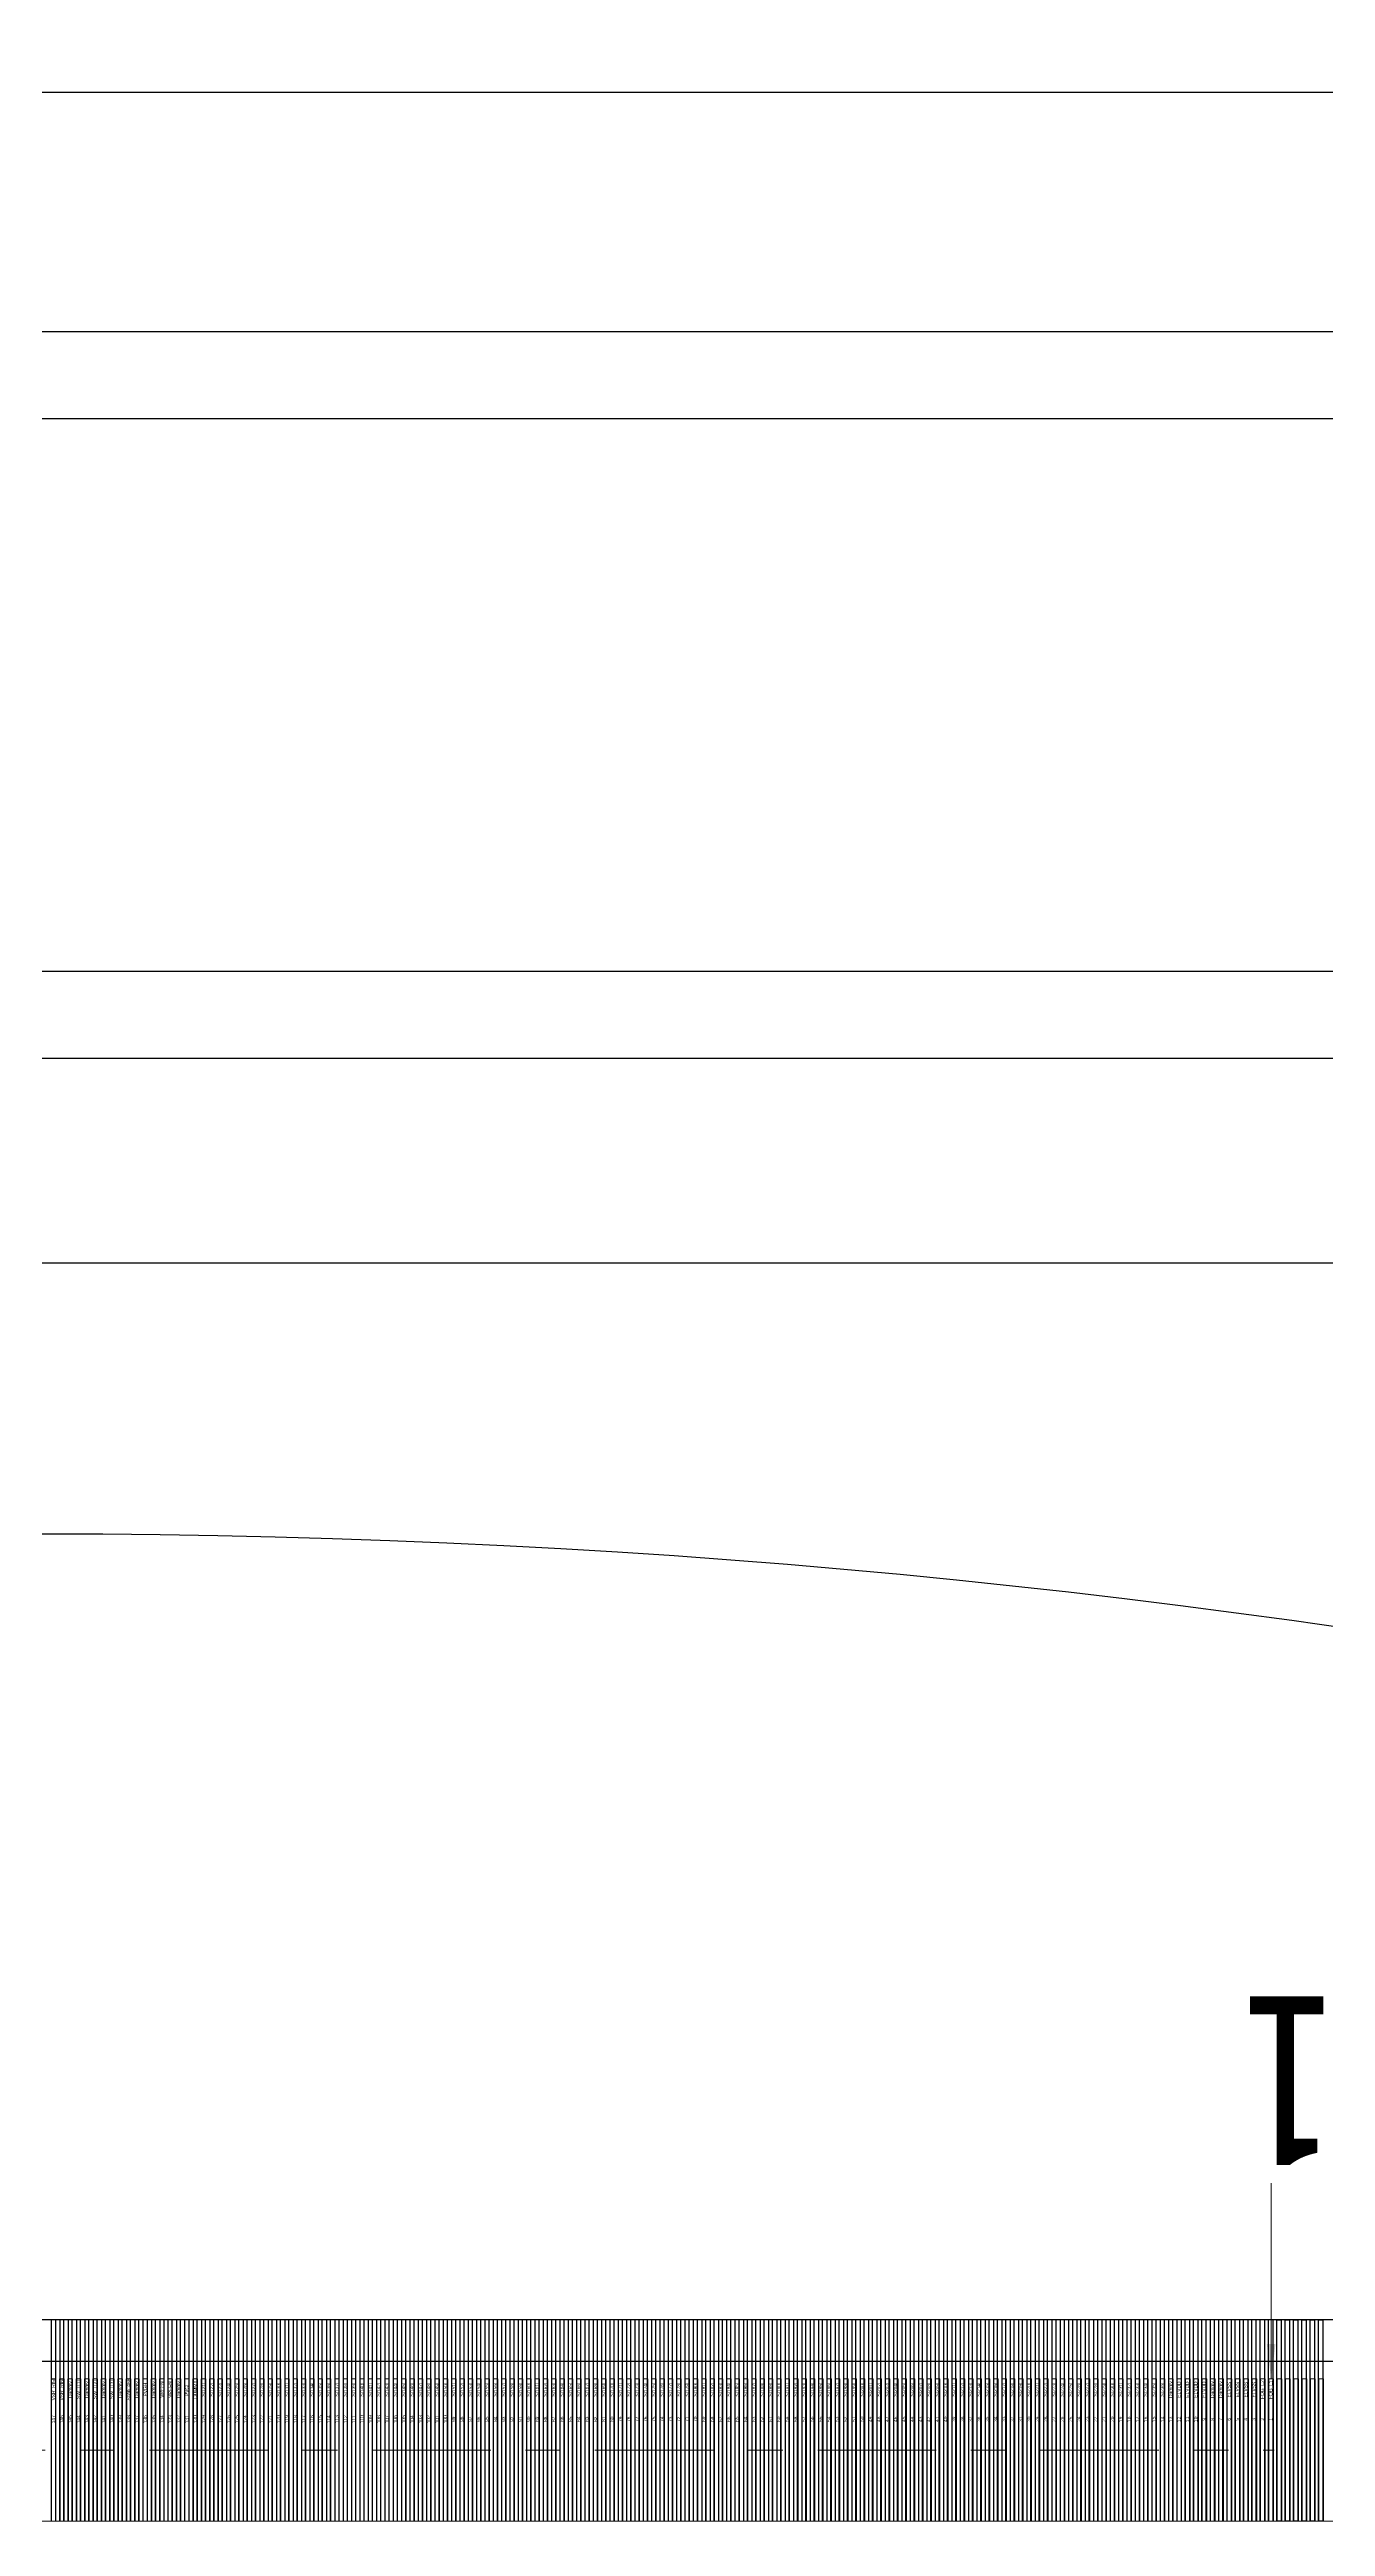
# Model space of a CAD drawing. Header units: inches. Extents: x 1065 to 1380, y -746 to -387.
# Drawn here: x 1136.11 to 1139.78, y -592.16 to -585.03 of the extents above; entities that cross this region are included whole.
import ezdxf
from ezdxf.enums import TextEntityAlignment as Align

# ---------------------------------------------------------------- set-up
doc = ezdxf.new("R2010")
doc.units = ezdxf.units.IN
doc.header["$LTSCALE"] = 0.909449
doc.header["$MEASUREMENT"] = 0
doc.linetypes.add('CENTER', pattern=[0.6, 0.375, -0.075, 0.075, -0.075])
doc.layers.get('0').update_dxf_attribs({"linetype": 'CONTINUOUS'})
for name, color, linetype in [('01 Copper', 3, 'CONTINUOUS'), ('03 Solder resist', 6, 'CONTINUOUS'), ('04 Chip', 20, 'CONTINUOUS'), ('06 Cutline', 4, 'CONTINUOUS'), ('07 Potting', 132, 'CONTINUOUS'), ('13 OL no.', 190, 'CONTINUOUS'), ('14 OL name', 220, 'CONTINUOUS')]:
    doc.layers.add(name, color=color, linetype=linetype)
doc.styles.add('MBC_Arial_Font', font='arial.ttf')
doc.styles.get("Standard").update_dxf_attribs({"font": 'txt', "width": 0.8})

# ---------------------------------------------------------------- blocks, each defined once
blk = doc.blocks.new('*X166')
at = {"linetype": 'Continuous', "lineweight": 0}
blk.add_hatch(color=0, dxfattribs=at).paths.add_polyline_path([(0, -0.5629), (-0.0125, -0.4629), (0.0125, -0.4629)], flags=0)
at = {"color": 0, "linetype": 'Continuous', "lineweight": 0}
blk.add_line((0, -0.5629), (0, 0), dxfattribs=at)
at = {"color": 0, "lineweight": 0}
blk.add_line((0, 0), (0, 0), dxfattribs=at)
blk = doc.blocks.new('GVO3310')
at = {"color": 1}
blk.add_line((3755.7397, -505.9047), (3747.5082, -505.9047), dxfattribs=at)
at = {"layer": '01 Copper'}
for p, q in [((3751.907, -506.4847), (3751.907, -505.9047)), ((3751.919, -505.9047), (3751.919, -506.4847))]:
    blk.add_line(p, q, dxfattribs=at)
for points in [[(3751.6431, -506.4847), (3751.6431, -505.9047)], [(3751.6551, -505.9047), (3751.6551, -506.4847)], [(3751.6671, -505.9047), (3751.6671, -506.4847)], [(3751.6791, -506.4847), (3751.6791, -505.9047)], [(3751.6911, -505.9047), (3751.6911, -506.4847)], [(3751.7031, -506.4847), (3751.7031, -505.9047)], [(3751.7151, -505.9047), (3751.7151, -506.4847)], [(3751.7271, -506.4847), (3751.7271, -505.9047)], [(3751.7391, -505.9047), (3751.7391, -506.4847)], [(3751.7511, -506.4847), (3751.7511, -505.9047)], [(3751.7631, -505.9047), (3751.7631, -506.4847)], [(3751.7751, -506.4847), (3751.7751, -505.9047)], [(3751.7871, -505.9047), (3751.7871, -506.4847)], [(3751.7991, -506.4847), (3751.7991, -505.9047)], [(3751.8111, -505.9047), (3751.8111, -506.4847)], [(3751.8231, -506.4847), (3751.8231, -505.9047)], [(3751.835, -505.9047), (3751.835, -506.4847)], [(3751.847, -506.4847), (3751.847, -505.9047)], [(3751.859, -505.9047), (3751.859, -506.4847)], [(3751.871, -506.4847), (3751.871, -505.9047)], [(3751.883, -505.9047), (3751.883, -506.4847)], [(3751.895, -506.4847), (3751.895, -505.9047)], [(3751.931, -505.9047), (3751.931, -506.4847)], [(3751.943, -506.4847), (3751.943, -505.9047)], [(3751.955, -505.9047), (3751.955, -506.4847)], [(3751.967, -505.9047), (3751.967, -506.4847)], [(3751.979, -506.4847), (3751.979, -505.9047)], [(3751.991, -506.4847), (3751.991, -505.9047)], [(3752.003, -505.9047), (3752.003, -506.4847)], [(3752.015, -506.4847), (3752.015, -505.9047)], [(3752.027, -506.4847), (3752.027, -505.9047)], [(3752.039, -505.9047), (3752.039, -506.4847)], [(3752.051, -505.9047), (3752.051, -506.4847)], [(3752.063, -506.4847), (3752.063, -505.9047)], [(3752.075, -505.9047), (3752.075, -506.4847)], [(3752.087, -506.4847), (3752.087, -505.9047)], [(3752.0989, -505.9047), (3752.0989, -506.4847)], [(3752.1109, -506.4847), (3752.1109, -505.9047)], [(3752.1229, -505.9047), (3752.1229, -506.4847)], [(3752.1349, -506.4847), (3752.1349, -505.9047)], [(3752.1469, -505.9047), (3752.1469, -506.4847)], [(3752.1589, -506.4847), (3752.1589, -505.9047)], [(3752.1709, -505.9047), (3752.1709, -506.4847)], [(3752.1829, -506.4847), (3752.1829, -505.9047)], [(3752.1949, -505.9047), (3752.1949, -506.4847)], [(3752.2069, -506.4847), (3752.2069, -505.9047)], [(3752.2189, -505.9047), (3752.2189, -506.4847)], [(3752.2309, -506.4847), (3752.2309, -505.9047)], [(3752.2429, -505.9047), (3752.2429, -506.4847)], [(3752.2549, -506.4847), (3752.2549, -505.9047)], [(3752.2669, -505.9047), (3752.2669, -506.4847)], [(3752.2789, -506.4847), (3752.2789, -505.9047)], [(3752.2909, -505.9047), (3752.2909, -506.4847)], [(3752.3029, -506.4847), (3752.3029, -505.9047)], [(3752.3149, -505.9047), (3752.3149, -506.4847)], [(3752.3269, -506.4847), (3752.3269, -505.9047)], [(3752.3388, -505.9047), (3752.3388, -506.4847)], [(3752.3508, -506.4847), (3752.3508, -505.9047)], [(3752.3628, -505.9047), (3752.3628, -506.4847)], [(3752.3748, -506.4847), (3752.3748, -505.9047)], [(3752.3868, -505.9047), (3752.3868, -506.4847)], [(3752.3988, -506.4847), (3752.3988, -505.9047)], [(3752.4108, -505.9047), (3752.4108, -506.4847)], [(3752.4228, -506.4847), (3752.4228, -505.9047)], [(3752.4348, -505.9047), (3752.4348, -506.4847)], [(3752.4468, -506.4847), (3752.4468, -505.9047)], [(3752.4588, -505.9047), (3752.4588, -506.4847)], [(3752.4708, -506.4847), (3752.4708, -505.9047)], [(3752.4828, -505.9047), (3752.4828, -506.4847)], [(3752.4948, -506.4847), (3752.4948, -505.9047)], [(3752.5068, -505.9047), (3752.5068, -506.4847)], [(3752.5188, -506.4847), (3752.5188, -505.9047)], [(3752.5308, -505.9047), (3752.5308, -506.4847)], [(3752.5428, -506.4847), (3752.5428, -505.9047)], [(3752.5548, -505.9047), (3752.5548, -506.4847)], [(3752.5668, -506.4847), (3752.5668, -505.9047)], [(3752.5788, -505.9047), (3752.5788, -506.4847)], [(3752.5908, -506.4847), (3752.5908, -505.9047)], [(3752.6027, -505.9047), (3752.6027, -506.4847)], [(3752.6147, -506.4847), (3752.6147, -505.9047)], [(3752.6267, -505.9047), (3752.6267, -506.4847)], [(3752.6387, -506.4847), (3752.6387, -505.9047)], [(3752.6507, -505.9047), (3752.6507, -506.4847)], [(3752.6627, -506.4847), (3752.6627, -505.9047)], [(3752.6747, -505.9047), (3752.6747, -506.4847)], [(3752.6867, -506.4847), (3752.6867, -505.9047)], [(3752.6987, -505.9047), (3752.6987, -506.4847)], [(3752.7107, -506.4847), (3752.7107, -505.9047)], [(3752.7227, -505.9047), (3752.7227, -506.4847)], [(3752.7347, -506.4847), (3752.7347, -505.9047)], [(3752.7467, -505.9047), (3752.7467, -506.4847)], [(3752.7587, -506.4847), (3752.7587, -505.9047)], [(3752.7707, -505.9047), (3752.7707, -506.4847)], [(3752.7827, -506.4847), (3752.7827, -505.9047)], [(3752.7947, -505.9047), (3752.7947, -506.4847)], [(3752.8067, -506.4847), (3752.8067, -505.9047)], [(3752.8187, -505.9047), (3752.8187, -506.4847)], [(3752.8307, -506.4847), (3752.8307, -505.9047)], [(3752.8426, -505.9047), (3752.8426, -506.4847)], [(3752.8546, -506.4847), (3752.8546, -505.9047)], [(3752.8666, -505.9047), (3752.8666, -506.4847)], [(3752.8786, -506.4847), (3752.8786, -505.9047)], [(3752.8906, -505.9047), (3752.8906, -506.4847)], [(3752.9026, -506.4847), (3752.9026, -505.9047)], [(3752.9146, -505.9047), (3752.9146, -506.4847)], [(3752.9266, -506.4847), (3752.9266, -505.9047)], [(3752.9386, -505.9047), (3752.9386, -506.4847)], [(3752.9506, -506.4847), (3752.9506, -505.9047)], [(3752.9626, -505.9047), (3752.9626, -506.4847)], [(3752.9746, -506.4847), (3752.9746, -505.9047)], [(3752.9866, -505.9047), (3752.9866, -506.4847)], [(3752.9986, -506.4847), (3752.9986, -505.9047)], [(3753.0106, -505.9047), (3753.0106, -506.4847)], [(3753.0226, -506.4847), (3753.0226, -505.9047)], [(3753.0346, -505.9047), (3753.0346, -506.4847)], [(3753.0466, -506.4847), (3753.0466, -505.9047)], [(3753.0586, -505.9047), (3753.0586, -506.4847)], [(3753.0706, -506.4847), (3753.0706, -505.9047)], [(3753.0825, -505.9047), (3753.0825, -506.4847)], [(3753.0945, -506.4847), (3753.0945, -505.9047)], [(3753.1065, -505.9047), (3753.1065, -506.4847)], [(3753.1185, -506.4847), (3753.1185, -505.9047)], [(3753.1305, -505.9047), (3753.1305, -506.4847)], [(3753.1425, -506.4847), (3753.1425, -505.9047)], [(3753.1545, -505.9047), (3753.1545, -506.4847)], [(3753.1665, -506.4847), (3753.1665, -505.9047)], [(3753.1785, -505.9047), (3753.1785, -506.4847)], [(3753.1905, -506.4847), (3753.1905, -505.9047)], [(3753.2025, -505.9047), (3753.2025, -506.4847)], [(3753.2145, -506.4847), (3753.2145, -505.9047)], [(3753.2265, -505.9047), (3753.2265, -506.4847)], [(3753.2385, -506.4847), (3753.2385, -505.9047)], [(3753.2505, -505.9047), (3753.2505, -506.4847)], [(3753.2625, -506.4847), (3753.2625, -505.9047)], [(3753.2745, -505.9047), (3753.2745, -506.4847)], [(3753.2865, -506.4847), (3753.2865, -505.9047)], [(3753.2985, -505.9047), (3753.2985, -506.4847)], [(3753.3105, -506.4847), (3753.3105, -505.9047)], [(3753.3225, -505.9047), (3753.3225, -506.4847)], [(3753.3345, -506.4847), (3753.3345, -505.9047)], [(3753.3464, -505.9047), (3753.3464, -506.4847)], [(3753.3584, -506.4847), (3753.3584, -505.9047)], [(3753.3704, -505.9047), (3753.3704, -506.4847)], [(3753.3824, -506.4847), (3753.3824, -505.9047)], [(3753.3944, -505.9047), (3753.3944, -506.4847)], [(3753.4064, -506.4847), (3753.4064, -505.9047)], [(3753.4184, -505.9047), (3753.4184, -506.4847)], [(3753.4304, -506.4847), (3753.4304, -505.9047)], [(3753.4424, -505.9047), (3753.4424, -506.4847)], [(3753.4544, -506.4847), (3753.4544, -505.9047)], [(3753.4664, -505.9047), (3753.4664, -506.4847)], [(3753.4784, -506.4847), (3753.4784, -505.9047)], [(3753.4904, -505.9047), (3753.4904, -506.4847)], [(3753.5024, -506.4847), (3753.5024, -505.9047)], [(3753.5144, -505.9047), (3753.5144, -506.4847)], [(3753.5264, -506.4847), (3753.5264, -505.9047)], [(3753.5384, -505.9047), (3753.5384, -506.4847)], [(3753.5504, -506.4847), (3753.5504, -505.9047)], [(3753.5624, -505.9047), (3753.5624, -506.4847)], [(3753.5744, -506.4847), (3753.5744, -505.9047)], [(3753.5863, -505.9047), (3753.5863, -506.4847)], [(3753.5983, -506.4847), (3753.5983, -505.9047)], [(3753.6103, -505.9047), (3753.6103, -506.4847)], [(3753.6223, -506.4847), (3753.6223, -505.9047)], [(3753.6343, -505.9047), (3753.6343, -506.4847)], [(3753.6463, -506.4847), (3753.6463, -505.9047)], [(3753.6583, -505.9047), (3753.6583, -506.4847)], [(3753.6703, -506.4847), (3753.6703, -505.9047)], [(3753.6823, -505.9047), (3753.6823, -506.4847)], [(3753.6943, -506.4847), (3753.6943, -505.9047)], [(3753.7063, -505.9047), (3753.7063, -506.4847)], [(3753.7183, -506.4847), (3753.7183, -505.9047)], [(3753.7303, -505.9047), (3753.7303, -506.4847)], [(3753.7423, -506.4847), (3753.7423, -505.9047)], [(3753.7543, -505.9047), (3753.7543, -506.4847)], [(3753.7663, -506.4847), (3753.7663, -505.9047)], [(3753.7783, -505.9047), (3753.7783, -506.4847)], [(3753.7903, -506.4847), (3753.7903, -505.9047)], [(3753.8023, -505.9047), (3753.8023, -506.4847)], [(3753.8143, -506.4847), (3753.8143, -505.9047)], [(3753.8263, -505.9047), (3753.8263, -506.4847)], [(3753.8383, -506.4847), (3753.8383, -505.9047)], [(3753.8502, -505.9047), (3753.8502, -506.4847)], [(3753.8622, -506.4847), (3753.8622, -505.9047)], [(3753.8742, -505.9047), (3753.8742, -506.4847)], [(3753.8862, -506.4847), (3753.8862, -505.9047)], [(3753.8982, -505.9047), (3753.8982, -506.4847)], [(3753.9102, -506.4847), (3753.9102, -505.9047)], [(3753.9222, -505.9047), (3753.9222, -506.4847)], [(3753.9342, -506.4847), (3753.9342, -505.9047)], [(3753.9462, -505.9047), (3753.9462, -506.4847)], [(3753.9582, -506.4847), (3753.9582, -505.9047)], [(3753.9702, -505.9047), (3753.9702, -506.4847)], [(3753.9822, -506.4847), (3753.9822, -505.9047)], [(3753.9942, -505.9047), (3753.9942, -506.4847)], [(3754.0062, -506.4847), (3754.0062, -505.9047)], [(3754.0182, -505.9047), (3754.0182, -506.4847)], [(3754.0302, -506.4847), (3754.0302, -505.9047)], [(3754.0422, -505.9047), (3754.0422, -506.4847)], [(3754.0542, -506.4847), (3754.0542, -505.9047)], [(3754.0662, -505.9047), (3754.0662, -506.4847)], [(3754.0782, -506.4847), (3754.0782, -505.9047)], [(3754.0901, -505.9047), (3754.0901, -506.4847)], [(3754.1021, -506.4847), (3754.1021, -505.9047)], [(3754.1141, -505.9047), (3754.1141, -506.4847)], [(3754.1261, -506.4847), (3754.1261, -505.9047)], [(3754.1381, -505.9047), (3754.1381, -506.4847)], [(3754.1501, -506.4847), (3754.1501, -505.9047)], [(3754.1621, -505.9047), (3754.1621, -506.4847)], [(3754.1741, -506.4847), (3754.1741, -505.9047)], [(3754.1861, -505.9047), (3754.1861, -506.4847)], [(3754.1981, -506.4847), (3754.1981, -505.9047)], [(3754.2101, -505.9047), (3754.2101, -506.4847)], [(3754.2221, -506.4847), (3754.2221, -505.9047)], [(3754.2341, -505.9047), (3754.2341, -506.4847)], [(3754.2461, -506.4847), (3754.2461, -505.9047)], [(3754.2581, -505.9047), (3754.2581, -506.4847)], [(3754.2701, -506.4847), (3754.2701, -505.9047)], [(3754.2821, -505.9047), (3754.2821, -506.4847)], [(3754.2941, -506.4847), (3754.2941, -505.9047)], [(3754.3061, -505.9047), (3754.3061, -506.4847)], [(3754.3181, -506.4847), (3754.3181, -505.9047)], [(3754.33, -505.9047), (3754.33, -506.4847)], [(3754.342, -506.4847), (3754.342, -505.9047)], [(3754.354, -505.9047), (3754.354, -506.4847)], [(3754.366, -506.4847), (3754.366, -505.9047)], [(3754.378, -505.9047), (3754.378, -506.4847)], [(3754.39, -506.4847), (3754.39, -505.9047)], [(3754.402, -505.9047), (3754.402, -506.4847)], [(3754.414, -506.4847), (3754.414, -505.9047)], [(3754.426, -505.9047), (3754.426, -506.4847)], [(3754.438, -506.4847), (3754.438, -505.9047)], [(3754.45, -505.9047), (3754.45, -506.4847)], [(3754.462, -506.4847), (3754.462, -505.9047)], [(3754.474, -505.9047), (3754.474, -506.4847)], [(3754.486, -506.4847), (3754.486, -505.9047)], [(3754.498, -505.9047), (3754.498, -506.4847)], [(3754.51, -506.4847), (3754.51, -505.9047)], [(3754.522, -505.9047), (3754.522, -506.4847)], [(3754.534, -506.4847), (3754.534, -505.9047)], [(3754.546, -505.9047), (3754.546, -506.4847)], [(3754.558, -506.4847), (3754.558, -505.9047)], [(3754.57, -505.9047), (3754.57, -506.4847)], [(3754.582, -506.4847), (3754.582, -505.9047)], [(3754.5939, -505.9047), (3754.5939, -506.4847)], [(3754.6059, -506.4847), (3754.6059, -505.9047)], [(3754.6179, -505.9047), (3754.6179, -506.4847)], [(3754.6299, -506.4847), (3754.6299, -505.9047)], [(3754.6419, -505.9047), (3754.6419, -506.4847)], [(3754.6539, -506.4847), (3754.6539, -505.9047)], [(3754.6659, -505.9047), (3754.6659, -506.4847)], [(3754.6779, -506.4847), (3754.6779, -505.9047)], [(3754.6899, -505.9047), (3754.6899, -506.4847)], [(3754.7019, -506.4847), (3754.7019, -505.9047)], [(3754.7139, -505.9047), (3754.7139, -506.4847)], [(3754.7259, -506.4847), (3754.7259, -505.9047)], [(3754.7379, -505.9047), (3754.7379, -506.4847)], [(3754.7499, -506.4847), (3754.7499, -505.9047)], [(3754.7619, -505.9047), (3754.7619, -506.4847)], [(3754.7739, -506.4847), (3754.7739, -505.9047)], [(3754.7859, -505.9047), (3754.7859, -506.4847)], [(3754.7979, -506.4847), (3754.7979, -505.9047)], [(3754.8099, -505.9047), (3754.8099, -506.4847)], [(3754.8219, -506.4847), (3754.8219, -505.9047)], [(3754.8338, -505.9047), (3754.8338, -506.4847)], [(3754.8458, -506.4847), (3754.8458, -505.9047)], [(3754.8578, -505.9047), (3754.8578, -506.4847)], [(3754.8698, -506.4847), (3754.8698, -505.9047)], [(3754.8818, -505.9047), (3754.8818, -506.4847)], [(3754.8938, -505.9047), (3754.8938, -506.4847)], [(3754.9058, -506.4847), (3754.9058, -505.9047)], [(3754.9178, -505.9047), (3754.9178, -506.4847)], [(3754.9298, -506.4847), (3754.9298, -505.9047)], [(3754.9418, -505.9047), (3754.9418, -506.4847)], [(3754.9538, -506.4847), (3754.9538, -505.9047)], [(3754.9658, -506.4847), (3754.9658, -505.9047)], [(3754.9778, -505.9047), (3754.9778, -506.4847)], [(3754.9898, -506.4847), (3754.9898, -505.9047)], [(3755.0018, -505.9047), (3755.0018, -506.4847)], [(3755.0138, -506.4847), (3755.0138, -505.9047)], [(3755.0258, -505.9047), (3755.0258, -506.4847)], [(3755.0378, -505.9047), (3755.0378, -506.4847)], [(3755.0498, -506.4847), (3755.0498, -505.9047)], [(3755.0618, -505.9047), (3755.0618, -506.4847)], [(3755.0738, -506.4847), (3755.0738, -505.9047)], [(3755.0858, -505.9047), (3755.0858, -506.4847)], [(3755.0977, -506.4847), (3755.0977, -505.9047)], [(3755.1097, -506.4847), (3755.1097, -505.9047)], [(3755.1217, -506.4847), (3755.1217, -505.9047)], [(3755.1337, -505.9047), (3755.1337, -506.4847)], [(3755.1457, -506.4847), (3755.1457, -505.9047)], [(3755.1577, -505.9047), (3755.1577, -506.4847)]]:
    blk.add_lwpolyline(points, dxfattribs=at)
for points in [[(3755.1697, -506.4847), (3755.1697, -505.9047), (3755.1817, -505.9047), (3755.1817, -506.4847)], [(3755.1937, -506.4847), (3755.1937, -505.9047), (3755.2057, -505.9047), (3755.2057, -506.4847)], [(3755.2177, -506.4847), (3755.2177, -505.9047), (3755.2297, -505.9047), (3755.2297, -506.4847)], [(3755.2417, -506.4847), (3755.2417, -505.9047), (3755.2537, -505.9047), (3755.2537, -506.4847)], [(3755.2657, -506.4847), (3755.2657, -505.9047), (3755.2777, -505.9047), (3755.2777, -506.4847)], [(3755.2897, -506.4847), (3755.2897, -505.9047), (3755.3017, -505.9047), (3755.3017, -506.4847)]]:
    blk.add_lwpolyline(points, close=True, dxfattribs=at)
at = {"layer": '03 Solder resist'}
blk.add_lwpolyline([(3747.8051, -502.2748), (3755.4451, -502.2748, 0.414214), (3755.6451, -502.0748), (3755.6451, -500.3848, 0.414214), (3755.4451, -500.1848), (3747.8051, -500.1848, 0.414214), (3747.6051, -500.3848), (3747.6051, -502.0748, 0.414214)], format="xyb", close=True, dxfattribs=at)
at = {"layer": '04 Chip'}
blk.add_lwpolyline([(3747.8551, -502.0248), (3755.3951, -502.0248), (3755.3951, -500.4348), (3747.8551, -500.4348)], close=True, dxfattribs=at)
at = {"layer": '06 Cutline', "lineweight": 0}
blk.add_lwpolyline([(3755.7751, -506.4847), (3747.4751, -506.4847, -0.414214), (3747.2751, -506.2847), (3747.2751, -506.1347, -0.345535), (3747.4276, -505.9404, 0.116429), (3747.5299, -505.8882), (3747.7869, -505.6702, 0.220246), (3747.8751, -505.4795), (3747.8751, -503.8364), (3745.5138, -502.7353, -0.291473), (3745.2251, -502.2822), (3745.2251, -496.4889, -0.414214), (3745.5251, -496.1889), (3757.7251, -496.1889, -0.414214)], format="xyb", dxfattribs=at)
at = {"layer": '07 Potting'}
blk.add_lwpolyline([(3746.9251, -499.4948), (3756.3251, -499.4948, -0.414214), (3756.5251, -499.6948), (3756.5251, -502.6648, -0.414214), (3756.3251, -502.8648), (3746.9251, -502.8648, -0.414214), (3746.7251, -502.6648), (3746.7251, -499.6948, -0.414214)], format="xyb", close=True, dxfattribs=at)
at = {"layer": '13 OL no.', "style": 'MBC_Arial_Font'}
for s, p in [('147', (3751.6491, -506.1913)), ('146', (3751.6731, -506.1913)), ('145', (3751.6971, -506.1913)), ('144', (3751.7211, -506.1913)), ('143', (3751.7451, -506.1913)), ('142', (3751.7691, -506.1913)), ('141', (3751.7931, -506.1913)), ('140', (3751.8171, -506.1913)), ('139', (3751.841, -506.1913)), ('138', (3751.865, -506.1913)), ('137', (3751.889, -506.1913)), ('136', (3751.913, -506.1913)), ('135', (3751.937, -506.1913)), ('134', (3751.961, -506.1913)), ('133', (3751.985, -506.1913)), ('132', (3752.009, -506.1913)), ('131', (3752.033, -506.1913)), ('130', (3752.057, -506.1913)), ('129', (3752.081, -506.1913)), ('128', (3752.1049, -506.1913)), ('127', (3752.1289, -506.1913)), ('126', (3752.1529, -506.1913)), ('125', (3752.1769, -506.1913)), ('124', (3752.2009, -506.1913)), ('123', (3752.2249, -506.1913)), ('122', (3752.2489, -506.1913)), ('121', (3752.2729, -506.1913)), ('120', (3752.2969, -506.1913)), ('119', (3752.3209, -506.1913)), ('118', (3752.3448, -506.1913)), ('117', (3752.3688, -506.1913)), ('116', (3752.3928, -506.1913)), ('115', (3752.4168, -506.1913)), ('114', (3752.4408, -506.1913)), ('113', (3752.4648, -506.1913)), ('112', (3752.4888, -506.1913)), ('111', (3752.5128, -506.1913)), ('110', (3752.5368, -506.1913)), ('109', (3752.5608, -506.1913)), ('108', (3752.5848, -506.1913)), ('107', (3752.6087, -506.1913)), ('106', (3752.6327, -506.1913)), ('105', (3752.6567, -506.1913)), ('104', (3752.6807, -506.1913)), ('103', (3752.7047, -506.1913)), ('102', (3752.7287, -506.1913)), ('101', (3752.7527, -506.1913)), ('100', (3752.7767, -506.1913)), ('99', (3752.8007, -506.1913)), ('98', (3752.8247, -506.1913)), ('97', (3752.8486, -506.1913)), ('96', (3752.8726, -506.1913)), ('95', (3752.8966, -506.1913)), ('94', (3752.9206, -506.1913)), ('93', (3752.9446, -506.1913)), ('92', (3752.9686, -506.1913)), ('91', (3752.9926, -506.1913)), ('90', (3753.0166, -506.1913)), ('89', (3753.0406, -506.1913)), ('88', (3753.0646, -506.1913)), ('87', (3753.0885, -506.1913)), ('86', (3753.1125, -506.1913)), ('85', (3753.1365, -506.1913)), ('84', (3753.1605, -506.1913)), ('83', (3753.1845, -506.1913)), ('82', (3753.2085, -506.1913)), ('81', (3753.2325, -506.1913)), ('80', (3753.2565, -506.1913)), ('79', (3753.2805, -506.1913)), ('78', (3753.3045, -506.1913)), ('77', (3753.3285, -506.1913)), ('76', (3753.3524, -506.1913)), ('75', (3753.3764, -506.1913)), ('74', (3753.4004, -506.1913)), ('73', (3753.4244, -506.1913)), ('72', (3753.4484, -506.1913)), ('71', (3753.4724, -506.1913)), ('70', (3753.4964, -506.1913)), ('69', (3753.5204, -506.1913)), ('68', (3753.5444, -506.1913)), ('67', (3753.5684, -506.1913)), ('66', (3753.5923, -506.1913)), ('65', (3753.6163, -506.1913)), ('64', (3753.6403, -506.1913)), ('63', (3753.6643, -506.1913)), ('62', (3753.6883, -506.1913)), ('61', (3753.7123, -506.1913)), ('60', (3753.7363, -506.1913)), ('59', (3753.7603, -506.1913)), ('58', (3753.7843, -506.1913)), ('57', (3753.8083, -506.1913)), ('56', (3753.8323, -506.1913)), ('55', (3753.8562, -506.1913)), ('54', (3753.8802, -506.1913)), ('53', (3753.9042, -506.1913)), ('52', (3753.9282, -506.1913)), ('51', (3753.9522, -506.1913)), ('50', (3753.9762, -506.1913)), ('49', (3754.0002, -506.1913)), ('48', (3754.0242, -506.1913)), ('47', (3754.0482, -506.1913)), ('46', (3754.0722, -506.1913)), ('45', (3754.0961, -506.1913)), ('44', (3754.1201, -506.1913)), ('43', (3754.1441, -506.1913)), ('42', (3754.1681, -506.1913)), ('41', (3754.1921, -506.1913)), ('40', (3754.2161, -506.1913)), ('39', (3754.2401, -506.1913)), ('38', (3754.2641, -506.1913)), ('37', (3754.2881, -506.1913)), ('36', (3754.3121, -506.1913)), ('35', (3754.336, -506.1913)), ('34', (3754.36, -506.1913)), ('33', (3754.384, -506.1913)), ('32', (3754.408, -506.1913)), ('31', (3754.432, -506.1913)), ('30', (3754.456, -506.1913)), ('29', (3754.48, -506.1913)), ('28', (3754.504, -506.1913)), ('27', (3754.528, -506.1913)), ('26', (3754.552, -506.1913)), ('25', (3754.576, -506.1913)), ('24', (3754.5999, -506.1913)), ('23', (3754.6239, -506.1913)), ('22', (3754.6479, -506.1913)), ('21', (3754.6719, -506.1913)), ('20', (3754.6959, -506.1913)), ('19', (3754.7199, -506.1913)), ('18', (3754.7439, -506.1913)), ('17', (3754.7679, -506.1913)), ('16', (3754.7919, -506.1913)), ('15', (3754.8159, -506.1913)), ('14', (3754.8398, -506.1913)), ('13', (3754.8638, -506.1913)), ('12', (3754.8878, -506.1913)), ('11', (3754.9118, -506.1913)), ('10', (3754.9358, -506.1913)), ('9', (3754.9598, -506.1913)), ('8', (3754.9838, -506.1913)), ('7', (3755.0078, -506.1913)), ('6', (3755.0318, -506.1913)), ('5', (3755.0558, -506.1913)), ('4', (3755.0798, -506.1913)), ('3', (3755.1037, -506.1913)), ('2', (3755.1277, -506.1913)), ('1', (3755.1517, -506.1913))]:
    blk.add_text(s, height=0.01, rotation=90, dxfattribs=at).set_placement(p, align=Align.MIDDLE_CENTER)
at = {"layer": '14 OL name', "style": 'MBC_Arial_Font'}
for s, p in [('VSR_R[5]', (3751.6491, -506.1059)), ('VSR_R[6]', (3751.6731, -506.1059)), ('Dummy', (3751.6971, -506.1059)), ('SW_L[1]', (3751.7211, -506.1059)), ('Dummy', (3751.7451, -506.1059)), ('SW_L[2]', (3751.7691, -506.1059)), ('Dummy', (3751.7931, -506.1059)), ('SW_L[3]', (3751.8171, -506.1059)), ('Dummy', (3751.841, -506.1059)), ('Scan_466', (3751.865, -506.1059)), ('Dummy', (3751.889, -506.1059)), ('PVGH', (3751.913, -506.1059)), ('Dummy', (3751.937, -506.1059)), ('VREFN', (3751.961, -506.1059)), ('VREFN', (3751.985, -506.1059)), ('Dummy', (3752.009, -506.1059)), ('PVGL', (3752.033, -506.1059)), ('DUMMY', (3752.057, -506.1059)), ('S[121]', (3752.081, -506.1059)), ('S[122]', (3752.1049, -506.1059)), ('S[123]', (3752.1289, -506.1059)), ('S[124]', (3752.1529, -506.1059)), ('S[125]', (3752.1769, -506.1059)), ('S[126]', (3752.2009, -506.1059)), ('S[127]', (3752.2249, -506.1059)), ('S[128]', (3752.2489, -506.1059)), ('S[129]', (3752.2729, -506.1059)), ('S[130]', (3752.2969, -506.1059)), ('S[131]', (3752.3209, -506.1059)), ('S[132]', (3752.3448, -506.1059)), ('S[133]', (3752.3688, -506.1059)), ('S[134]', (3752.3928, -506.1059)), ('S[135]', (3752.4168, -506.1059)), ('S[136]', (3752.4408, -506.1059)), ('S[137]', (3752.4648, -506.1059)), ('S[138]', (3752.4888, -506.1059)), ('S[139]', (3752.5128, -506.1059)), ('S[140]', (3752.5368, -506.1059)), ('S[141]', (3752.5608, -506.1059)), ('S[142]', (3752.5848, -506.1059)), ('S[143]', (3752.6087, -506.1059)), ('S[144]', (3752.6327, -506.1059)), ('S[145]', (3752.6567, -506.1059)), ('S[146]', (3752.6807, -506.1059)), ('S[147]', (3752.7047, -506.1059)), ('S[148]', (3752.7287, -506.1059)), ('S[149]', (3752.7527, -506.1059)), ('S[150]', (3752.7767, -506.1059)), ('S[151]', (3752.8007, -506.1059)), ('S[152]', (3752.8247, -506.1059)), ('S[153]', (3752.8486, -506.1059)), ('S[154]', (3752.8726, -506.1059)), ('S[155]', (3752.8966, -506.1059)), ('S[156]', (3752.9206, -506.1059)), ('S[157]', (3752.9446, -506.1059)), ('S[158]', (3752.9686, -506.1059)), ('S[159]', (3752.9926, -506.1059)), ('S[160]', (3753.0166, -506.1059)), ('S[161]', (3753.0406, -506.1059)), ('S[162]', (3753.0646, -506.1059)), ('S[163]', (3753.0885, -506.1059)), ('S[164]', (3753.1125, -506.1059)), ('S[165]', (3753.1365, -506.1059)), ('S[166]', (3753.1605, -506.1059)), ('S[167]', (3753.1845, -506.1059)), ('S[168]', (3753.2085, -506.1059)), ('S[169]', (3753.2325, -506.1059)), ('S[170]', (3753.2565, -506.1059)), ('S[171]', (3753.2805, -506.1059)), ('S[172]', (3753.3045, -506.1059)), ('S[173]', (3753.3285, -506.1059)), ('S[174]', (3753.3524, -506.1059)), ('S[175]', (3753.3764, -506.1059)), ('S[176]', (3753.4004, -506.1059)), ('S[177]', (3753.4244, -506.1059)), ('S[178]', (3753.4484, -506.1059)), ('S[179]', (3753.4724, -506.1059)), ('S[180]', (3753.4964, -506.1059)), ('S[181]', (3753.5204, -506.1059)), ('S[182]', (3753.5444, -506.1059)), ('S[183]', (3753.5684, -506.1059)), ('S[184]', (3753.5923, -506.1059)), ('S[185]', (3753.6163, -506.1059)), ('S[186]', (3753.6403, -506.1059)), ('S[187]', (3753.6643, -506.1059)), ('S[188]', (3753.6883, -506.1059)), ('S[189]', (3753.7123, -506.1059)), ('S[190]', (3753.7363, -506.1059)), ('S[191]', (3753.7603, -506.1059)), ('S[192]', (3753.7843, -506.1059)), ('S[193]', (3753.8083, -506.1059)), ('S[194]', (3753.8323, -506.1059)), ('S[195]', (3753.8562, -506.1059)), ('S[196]', (3753.8802, -506.1059)), ('S[197]', (3753.9042, -506.1059)), ('S[198]', (3753.9282, -506.1059)), ('S[199]', (3753.9522, -506.1059)), ('S[200]', (3753.9762, -506.1059)), ('S[201]', (3754.0002, -506.1059)), ('S[202]', (3754.0242, -506.1059)), ('S[203]', (3754.0482, -506.1059)), ('S[204]', (3754.0722, -506.1059)), ('S[205]', (3754.0961, -506.1059)), ('S[206]', (3754.1201, -506.1059)), ('S[207]', (3754.1441, -506.1059)), ('S[208]', (3754.1681, -506.1059)), ('S[209]', (3754.1921, -506.1059)), ('S[210]', (3754.2161, -506.1059)), ('S[211]', (3754.2401, -506.1059)), ('S[212]', (3754.2641, -506.1059)), ('S[213]', (3754.2881, -506.1059)), ('S[214]', (3754.3121, -506.1059)), ('S[215]', (3754.336, -506.1059)), ('S[216]', (3754.36, -506.1059)), ('S[217]', (3754.384, -506.1059)), ('S[218]', (3754.408, -506.1059)), ('S[219]', (3754.432, -506.1059)), ('S[220]', (3754.456, -506.1059)), ('S[221]', (3754.48, -506.1059)), ('S[222]', (3754.504, -506.1059)), ('S[223]', (3754.528, -506.1059)), ('S[224]', (3754.552, -506.1059)), ('S[225]', (3754.576, -506.1059)), ('S[226]', (3754.5999, -506.1059)), ('S[227]', (3754.6239, -506.1059)), ('S[228]', (3754.6479, -506.1059)), ('S[229]', (3754.6719, -506.1059)), ('S[230]', (3754.6959, -506.1059)), ('S[231]', (3754.7199, -506.1059)), ('S[232]', (3754.7439, -506.1059)), ('S[233]', (3754.7679, -506.1059)), ('S[234]', (3754.7919, -506.1059)), ('S[235]', (3754.8159, -506.1059)), ('S[236]', (3754.8398, -506.1059)), ('Dummy', (3754.8638, -506.1059)), ('ELVDD', (3754.8878, -506.1059)), ('ELVDD', (3754.9118, -506.1059)), ('ELVDD', (3754.9358, -506.1059)), ('ELVDD', (3754.9598, -506.1059)), ('Dummy', (3754.9838, -506.1059)), ('Dummy', (3755.0078, -506.1059)), ('ELVSS', (3755.0318, -506.1059)), ('ELVSS', (3755.0558, -506.1059)), ('ELVSS', (3755.0798, -506.1059)), ('ELVSS', (3755.1037, -506.1059)), ('FOG_L2', (3755.1277, -506.1059)), ('FOG_L1', (3755.1517, -506.1059))]:
    blk.add_text(s, height=0.01, rotation=90, dxfattribs=at).set_placement(p, align=Align.MIDDLE_CENTER)
blk = doc.blocks.new('SDFD')
at = {"color": 4, "ltscale": 0.1}
blk.add_circle((972.6448, -665.1598), 25.65, dxfattribs=at)

msp = doc.modelspace()

# ---------------------------------------------------------------- linework, layer by layer
at = {"color": 3}
msp.add_lwpolyline([(1145.1611, -636.0491, 0.618371), (1147.5143, -595.0259), (1142.8341, -592.3433, 0.130855), (1140.3476, -591.6812), (1136.0944, -591.6812), (1131.8411, -591.6812, 0.130855), (1129.3547, -592.3433), (1124.6744, -595.0259, 0.618371), (1127.0277, -636.0491), (1130.6889, -637.6224, 0.101815), (1132.663, -638.0286), (1139.5258, -638.0286, 0.101815), (1141.4998, -637.6224)], format="xyb", close=True, dxfattribs=at)
at = {"lineweight": 0}
for points in [[(1136.1249, -592.1412), (1136.1119, -592.1412), (1136.1119, -591.7312), (1136.1249, -591.7312)], [(1136.1489, -592.1412), (1136.1359, -592.1412), (1136.1359, -591.7312), (1136.1489, -591.7312)], [(1136.1729, -592.1412), (1136.1599, -592.1412), (1136.1599, -591.7312), (1136.1729, -591.7312)], [(1136.1969, -592.1412), (1136.1839, -592.1412), (1136.1839, -591.7312), (1136.1969, -591.7312)], [(1136.2209, -592.1412), (1136.2079, -592.1412), (1136.2079, -591.7312), (1136.2209, -591.7312)], [(1136.2449, -592.1412), (1136.2319, -592.1412), (1136.2319, -591.7312), (1136.2449, -591.7312)], [(1136.2689, -592.1412), (1136.2559, -592.1412), (1136.2559, -591.7312), (1136.2689, -591.7312)], [(1136.2929, -592.1412), (1136.2799, -592.1412), (1136.2799, -591.7312), (1136.2929, -591.7312)], [(1136.3169, -592.1412), (1136.3039, -592.1412), (1136.3039, -591.7312), (1136.3169, -591.7312)], [(1136.3409, -592.1412), (1136.3279, -592.1412), (1136.3279, -591.7312), (1136.3409, -591.7312)], [(1136.3649, -592.1412), (1136.3519, -592.1412), (1136.3519, -591.7312), (1136.3649, -591.7312)], [(1136.3889, -592.1412), (1136.3759, -592.1412), (1136.3759, -591.7312), (1136.3889, -591.7312)], [(1136.4129, -592.1412), (1136.3999, -592.1412), (1136.3999, -591.7312), (1136.4129, -591.7312)], [(1136.4369, -592.1412), (1136.4239, -592.1412), (1136.4239, -591.7312), (1136.4369, -591.7312)], [(1136.4609, -592.1412), (1136.4479, -592.1412), (1136.4479, -591.7312), (1136.4609, -591.7312)], [(1136.4849, -592.1412), (1136.4719, -592.1412), (1136.4719, -591.7312), (1136.4849, -591.7312)], [(1136.5089, -592.1412), (1136.4959, -592.1412), (1136.4959, -591.7312), (1136.5089, -591.7312)], [(1136.5329, -592.1412), (1136.5199, -592.1412), (1136.5199, -591.7312), (1136.5329, -591.7312)], [(1136.5569, -592.1412), (1136.5439, -592.1412), (1136.5439, -591.7312), (1136.5569, -591.7312)], [(1136.5809, -592.1412), (1136.5679, -592.1412), (1136.5679, -591.7312), (1136.5809, -591.7312)], [(1136.6049, -592.1412), (1136.5919, -592.1412), (1136.5919, -591.7312), (1136.6049, -591.7312)], [(1136.6289, -592.1412), (1136.6159, -592.1412), (1136.6159, -591.7312), (1136.6289, -591.7312)], [(1136.6529, -592.1412), (1136.6399, -592.1412), (1136.6399, -591.7312), (1136.6529, -591.7312)], [(1136.6769, -592.1412), (1136.6639, -592.1412), (1136.6639, -591.7312), (1136.6769, -591.7312)], [(1136.7009, -592.1412), (1136.6879, -592.1412), (1136.6879, -591.7312), (1136.7009, -591.7312)], [(1136.7249, -592.1412), (1136.7119, -592.1412), (1136.7119, -591.7312), (1136.7249, -591.7312)], [(1136.7489, -592.1412), (1136.7359, -592.1412), (1136.7359, -591.7312), (1136.7489, -591.7312)], [(1136.7729, -592.1412), (1136.7599, -592.1412), (1136.7599, -591.7312), (1136.7729, -591.7312)], [(1136.7969, -592.1412), (1136.7839, -592.1412), (1136.7839, -591.7312), (1136.7969, -591.7312)], [(1136.8209, -592.1412), (1136.8079, -592.1412), (1136.8079, -591.7312), (1136.8209, -591.7312)], [(1136.8449, -592.1412), (1136.8319, -592.1412), (1136.8319, -591.7312), (1136.8449, -591.7312)], [(1136.8689, -592.1412), (1136.8559, -592.1412), (1136.8559, -591.7312), (1136.8689, -591.7312)], [(1136.8929, -592.1412), (1136.8799, -592.1412), (1136.8799, -591.7312), (1136.8929, -591.7312)], [(1136.9169, -592.1412), (1136.9039, -592.1412), (1136.9039, -591.7312), (1136.9169, -591.7312)], [(1136.9409, -592.1412), (1136.9279, -592.1412), (1136.9279, -591.7312), (1136.9409, -591.7312)], [(1136.9649, -592.1412), (1136.9519, -592.1412), (1136.9519, -591.7312), (1136.9649, -591.7312)], [(1136.9889, -592.1412), (1136.9759, -592.1412), (1136.9759, -591.7312), (1136.9889, -591.7312)], [(1137.0129, -592.1412), (1136.9999, -592.1412), (1136.9999, -591.7312), (1137.0129, -591.7312)], [(1137.0369, -592.1412), (1137.0239, -592.1412), (1137.0239, -591.7312), (1137.0369, -591.7312)], [(1137.0609, -592.1412), (1137.0479, -592.1412), (1137.0479, -591.7312), (1137.0609, -591.7312)], [(1137.0849, -592.1412), (1137.0719, -592.1412), (1137.0719, -591.7312), (1137.0849, -591.7312)], [(1137.1089, -592.1412), (1137.0959, -592.1412), (1137.0959, -591.7312), (1137.1089, -591.7312)], [(1137.1329, -592.1412), (1137.1199, -592.1412), (1137.1199, -591.7312), (1137.1329, -591.7312)], [(1137.1569, -592.1412), (1137.1439, -592.1412), (1137.1439, -591.7312), (1137.1569, -591.7312)], [(1137.1809, -592.1412), (1137.1679, -592.1412), (1137.1679, -591.7312), (1137.1809, -591.7312)], [(1137.2049, -592.1412), (1137.1919, -592.1412), (1137.1919, -591.7312), (1137.2049, -591.7312)], [(1137.2289, -592.1412), (1137.2159, -592.1412), (1137.2159, -591.7312), (1137.2289, -591.7312)], [(1137.2529, -592.1412), (1137.2399, -592.1412), (1137.2399, -591.7312), (1137.2529, -591.7312)], [(1137.2769, -592.1412), (1137.2639, -592.1412), (1137.2639, -591.7312), (1137.2769, -591.7312)], [(1137.3009, -592.1412), (1137.2879, -592.1412), (1137.2879, -591.7312), (1137.3009, -591.7312)], [(1137.3249, -592.1412), (1137.3119, -592.1412), (1137.3119, -591.7312), (1137.3249, -591.7312)], [(1137.3489, -592.1412), (1137.3359, -592.1412), (1137.3359, -591.7312), (1137.3489, -591.7312)], [(1137.3729, -592.1412), (1137.3599, -592.1412), (1137.3599, -591.7312), (1137.3729, -591.7312)], [(1137.3969, -592.1412), (1137.3839, -592.1412), (1137.3839, -591.7312), (1137.3969, -591.7312)], [(1137.4209, -592.1412), (1137.4079, -592.1412), (1137.4079, -591.7312), (1137.4209, -591.7312)], [(1137.4449, -592.1412), (1137.4319, -592.1412), (1137.4319, -591.7312), (1137.4449, -591.7312)], [(1137.4689, -592.1412), (1137.4559, -592.1412), (1137.4559, -591.7312), (1137.4689, -591.7312)], [(1137.4929, -592.1412), (1137.4799, -592.1412), (1137.4799, -591.7312), (1137.4929, -591.7312)], [(1137.5169, -592.1412), (1137.5039, -592.1412), (1137.5039, -591.7312), (1137.5169, -591.7312)], [(1137.5409, -592.1412), (1137.5279, -592.1412), (1137.5279, -591.7312), (1137.5409, -591.7312)], [(1137.5649, -592.1412), (1137.5519, -592.1412), (1137.5519, -591.7312), (1137.5649, -591.7312)], [(1137.5889, -592.1412), (1137.5759, -592.1412), (1137.5759, -591.7312), (1137.5889, -591.7312)], [(1137.6129, -592.1412), (1137.5999, -592.1412), (1137.5999, -591.7312), (1137.6129, -591.7312)], [(1137.6369, -592.1412), (1137.6239, -592.1412), (1137.6239, -591.7312), (1137.6369, -591.7312)], [(1137.6609, -592.1412), (1137.6479, -592.1412), (1137.6479, -591.7312), (1137.6609, -591.7312)], [(1137.6849, -592.1412), (1137.6719, -592.1412), (1137.6719, -591.7312), (1137.6849, -591.7312)], [(1137.7089, -592.1412), (1137.6959, -592.1412), (1137.6959, -591.7312), (1137.7089, -591.7312)], [(1137.7329, -592.1412), (1137.7199, -592.1412), (1137.7199, -591.7312), (1137.7329, -591.7312)], [(1137.7569, -592.1412), (1137.7439, -592.1412), (1137.7439, -591.7312), (1137.7569, -591.7312)], [(1137.7809, -592.1412), (1137.7679, -592.1412), (1137.7679, -591.7312), (1137.7809, -591.7312)], [(1137.8049, -592.1412), (1137.7919, -592.1412), (1137.7919, -591.7312), (1137.8049, -591.7312)], [(1137.8289, -592.1412), (1137.8159, -592.1412), (1137.8159, -591.7312), (1137.8289, -591.7312)], [(1137.8529, -592.1412), (1137.8399, -592.1412), (1137.8399, -591.7312), (1137.8529, -591.7312)], [(1137.8769, -592.1412), (1137.8639, -592.1412), (1137.8639, -591.7312), (1137.8769, -591.7312)], [(1137.9009, -592.1412), (1137.8879, -592.1412), (1137.8879, -591.7312), (1137.9009, -591.7312)], [(1137.9249, -592.1412), (1137.9119, -592.1412), (1137.9119, -591.7312), (1137.9249, -591.7312)], [(1137.9489, -592.1412), (1137.9359, -592.1412), (1137.9359, -591.7312), (1137.9489, -591.7312)], [(1137.9729, -592.1412), (1137.9599, -592.1412), (1137.9599, -591.7312), (1137.9729, -591.7312)], [(1137.9969, -592.1412), (1137.9839, -592.1412), (1137.9839, -591.7312), (1137.9969, -591.7312)], [(1138.0209, -592.1412), (1138.0079, -592.1412), (1138.0079, -591.7312), (1138.0209, -591.7312)], [(1138.0449, -592.1412), (1138.0319, -592.1412), (1138.0319, -591.7312), (1138.0449, -591.7312)], [(1138.0689, -592.1412), (1138.0559, -592.1412), (1138.0559, -591.7312), (1138.0689, -591.7312)], [(1138.0929, -592.1412), (1138.0799, -592.1412), (1138.0799, -591.7312), (1138.0929, -591.7312)], [(1138.1169, -592.1412), (1138.1039, -592.1412), (1138.1039, -591.7312), (1138.1169, -591.7312)], [(1138.1409, -592.1412), (1138.1279, -592.1412), (1138.1279, -591.7312), (1138.1409, -591.7312)], [(1138.1649, -592.1412), (1138.1519, -592.1412), (1138.1519, -591.7312), (1138.1649, -591.7312)], [(1138.1889, -592.1412), (1138.1759, -592.1412), (1138.1759, -591.7312), (1138.1889, -591.7312)], [(1138.2129, -592.1412), (1138.1999, -592.1412), (1138.1999, -591.7312), (1138.2129, -591.7312)], [(1138.2369, -592.1412), (1138.2239, -592.1412), (1138.2239, -591.7312), (1138.2369, -591.7312)], [(1138.2609, -592.1412), (1138.2479, -592.1412), (1138.2479, -591.7312), (1138.2609, -591.7312)], [(1138.2849, -592.1412), (1138.2719, -592.1412), (1138.2719, -591.7312), (1138.2849, -591.7312)], [(1138.3089, -592.1412), (1138.2959, -592.1412), (1138.2959, -591.7312), (1138.3089, -591.7312)], [(1138.3329, -592.1412), (1138.3199, -592.1412), (1138.3199, -591.7312), (1138.3329, -591.7312)], [(1138.3569, -592.1412), (1138.3439, -592.1412), (1138.3439, -591.7312), (1138.3569, -591.7312)], [(1138.3809, -592.1412), (1138.3679, -592.1412), (1138.3679, -591.7312), (1138.3809, -591.7312)], [(1138.4049, -592.1412), (1138.3919, -592.1412), (1138.3919, -591.7312), (1138.4049, -591.7312)], [(1138.4289, -592.1412), (1138.4159, -592.1412), (1138.4159, -591.7312), (1138.4289, -591.7312)], [(1138.4529, -592.1412), (1138.4399, -592.1412), (1138.4399, -591.7312), (1138.4529, -591.7312)], [(1138.4769, -592.1412), (1138.4639, -592.1412), (1138.4639, -591.7312), (1138.4769, -591.7312)], [(1138.5009, -592.1412), (1138.4879, -592.1412), (1138.4879, -591.7312), (1138.5009, -591.7312)], [(1138.5249, -592.1412), (1138.5119, -592.1412), (1138.5119, -591.7312), (1138.5249, -591.7312)], [(1138.5489, -592.1412), (1138.5359, -592.1412), (1138.5359, -591.7312), (1138.5489, -591.7312)], [(1138.5729, -592.1412), (1138.5599, -592.1412), (1138.5599, -591.7312), (1138.5729, -591.7312)], [(1138.5969, -592.1412), (1138.5839, -592.1412), (1138.5839, -591.7312), (1138.5969, -591.7312)], [(1138.6209, -592.1412), (1138.6079, -592.1412), (1138.6079, -591.7312), (1138.6209, -591.7312)], [(1138.6449, -592.1412), (1138.6319, -592.1412), (1138.6319, -591.7312), (1138.6449, -591.7312)], [(1138.6689, -592.1412), (1138.6559, -592.1412), (1138.6559, -591.7312), (1138.6689, -591.7312)], [(1138.6929, -592.1412), (1138.6799, -592.1412), (1138.6799, -591.7312), (1138.6929, -591.7312)], [(1138.7169, -592.1412), (1138.7039, -592.1412), (1138.7039, -591.7312), (1138.7169, -591.7312)], [(1138.7409, -592.1412), (1138.7279, -592.1412), (1138.7279, -591.7312), (1138.7409, -591.7312)], [(1138.7649, -592.1412), (1138.7519, -592.1412), (1138.7519, -591.7312), (1138.7649, -591.7312)], [(1138.7889, -592.1412), (1138.7759, -592.1412), (1138.7759, -591.7312), (1138.7889, -591.7312)], [(1138.8129, -592.1412), (1138.7999, -592.1412), (1138.7999, -591.7312), (1138.8129, -591.7312)], [(1138.8369, -592.1412), (1138.8239, -592.1412), (1138.8239, -591.7312), (1138.8369, -591.7312)], [(1138.8609, -592.1412), (1138.8479, -592.1412), (1138.8479, -591.7312), (1138.8609, -591.7312)], [(1138.8849, -592.1412), (1138.8719, -592.1412), (1138.8719, -591.7312), (1138.8849, -591.7312)], [(1138.9089, -592.1412), (1138.8959, -592.1412), (1138.8959, -591.7312), (1138.9089, -591.7312)], [(1138.9329, -592.1412), (1138.9199, -592.1412), (1138.9199, -591.7312), (1138.9329, -591.7312)], [(1138.9569, -592.1412), (1138.9439, -592.1412), (1138.9439, -591.7312), (1138.9569, -591.7312)], [(1138.9809, -592.1412), (1138.9679, -592.1412), (1138.9679, -591.7312), (1138.9809, -591.7312)], [(1139.0049, -592.1412), (1138.9919, -592.1412), (1138.9919, -591.7312), (1139.0049, -591.7312)], [(1139.0289, -592.1412), (1139.0159, -592.1412), (1139.0159, -591.7312), (1139.0289, -591.7312)], [(1139.0529, -592.1412), (1139.0399, -592.1412), (1139.0399, -591.7312), (1139.0529, -591.7312)], [(1139.0769, -592.1412), (1139.0639, -592.1412), (1139.0639, -591.7312), (1139.0769, -591.7312)], [(1139.1009, -592.1412), (1139.0879, -592.1412), (1139.0879, -591.7312), (1139.1009, -591.7312)], [(1139.1249, -592.1412), (1139.1119, -592.1412), (1139.1119, -591.7312), (1139.1249, -591.7312)], [(1139.1489, -592.1412), (1139.1359, -592.1412), (1139.1359, -591.7312), (1139.1489, -591.7312)], [(1139.1729, -592.1412), (1139.1599, -592.1412), (1139.1599, -591.7312), (1139.1729, -591.7312)], [(1139.1969, -592.1412), (1139.1839, -592.1412), (1139.1839, -591.7312), (1139.1969, -591.7312)], [(1139.2209, -592.1412), (1139.2079, -592.1412), (1139.2079, -591.7312), (1139.2209, -591.7312)], [(1139.2449, -592.1412), (1139.2319, -592.1412), (1139.2319, -591.7312), (1139.2449, -591.7312)], [(1139.2689, -592.1412), (1139.2559, -592.1412), (1139.2559, -591.7312), (1139.2689, -591.7312)], [(1139.2929, -592.1412), (1139.2799, -592.1412), (1139.2799, -591.7312), (1139.2929, -591.7312)], [(1139.3169, -592.1412), (1139.3039, -592.1412), (1139.3039, -591.7312), (1139.3169, -591.7312)], [(1139.3409, -592.1412), (1139.3279, -592.1412), (1139.3279, -591.7312), (1139.3409, -591.7312)], [(1139.3649, -592.1412), (1139.3519, -592.1412), (1139.3519, -591.7312), (1139.3649, -591.7312)], [(1139.3889, -592.1412), (1139.3759, -592.1412), (1139.3759, -591.7312), (1139.3889, -591.7312)], [(1139.4129, -592.1412), (1139.3999, -592.1412), (1139.3999, -591.7312), (1139.4129, -591.7312)], [(1139.4369, -592.1412), (1139.4239, -592.1412), (1139.4239, -591.7312), (1139.4369, -591.7312)], [(1139.4609, -592.1412), (1139.4479, -592.1412), (1139.4479, -591.7312), (1139.4609, -591.7312)], [(1139.4849, -592.1412), (1139.4719, -592.1412), (1139.4719, -591.7312), (1139.4849, -591.7312)], [(1139.5089, -592.1412), (1139.4959, -592.1412), (1139.4959, -591.7312), (1139.5089, -591.7312)], [(1139.5329, -592.1412), (1139.5199, -592.1412), (1139.5199, -591.7312), (1139.5329, -591.7312)], [(1139.5569, -592.1412), (1139.5439, -592.1412), (1139.5439, -591.7312), (1139.5569, -591.7312)], [(1139.5809, -592.1412), (1139.5679, -592.1412), (1139.5679, -591.7312), (1139.5809, -591.7312)], [(1139.6049, -592.1412), (1139.5919, -592.1412), (1139.5919, -591.7312), (1139.6049, -591.7312)], [(1139.6289, -592.1412), (1139.6159, -592.1412), (1139.6159, -591.7312), (1139.6289, -591.7312)]]:
    msp.add_lwpolyline(points, close=True, dxfattribs=at)
at = {"color": 3, "lineweight": 0}
for points in [[(1139.6529, -592.1412), (1139.6399, -592.1412), (1139.6399, -591.7312), (1139.6529, -591.7312)], [(1139.6769, -592.1412), (1139.6639, -592.1412), (1139.6639, -591.7312), (1139.6769, -591.7312)], [(1139.7009, -592.1412), (1139.6879, -592.1412), (1139.6879, -591.7312), (1139.7009, -591.7312)], [(1139.7249, -592.1412), (1139.7119, -592.1412), (1139.7119, -591.7312), (1139.7249, -591.7312)], [(1139.7489, -592.1412), (1139.7359, -592.1412), (1139.7359, -591.7312), (1139.7489, -591.7312)], [(1139.7729, -592.1412), (1139.7599, -592.1412), (1139.7599, -591.7312), (1139.7729, -591.7312)]]:
    msp.add_lwpolyline(points, close=True, dxfattribs=at)
at = {"color": 1, "linetype": 'CENTER', "lineweight": 0}
msp.add_lwpolyline([(1132.5482, -591.9362), (1139.6311, -591.9362)], dxfattribs=at)

# ---------------------------------------------------------------- block references
at = {"color": 1}
msp.add_blockref('GVO3310', (-2615.5307, -85.6565), dxfattribs=at)
msp.add_blockref('SDFD', (163.4496, 50.2099))
at = {"lineweight": 0}
msp.add_blockref('*X166', (1139.6224, -591.1683), dxfattribs=at)

# ---------------------------------------------------------------- texts
at = {"lineweight": 0, "insert": (1139.5356, -591.1306), "char_height": 0.5, "width": 0.750515, "attachment_point": 3, "rotation": 180}
msp.add_mtext('1', dxfattribs=at)

doc.saveas('drawing.dxf')
